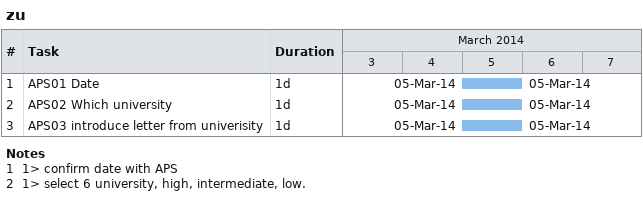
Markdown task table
zu

| ID | Task | Duration | Start | Finish |
|---|---|---|---|---|
| 1 | APS01 Date | 1d | 2014-03-05 | 2014-03-05 |
| 2 | APS02 Which university | 1d | 2014-03-05 | 2014-03-05 |
| 3 | APS03 introduce letter from univerisity | 1d | 2014-03-05 | 2014-03-05 |

Notes
- 1: 1> confirm date with APS
- 2: 1> select 6 university, high, intermediate, low.
